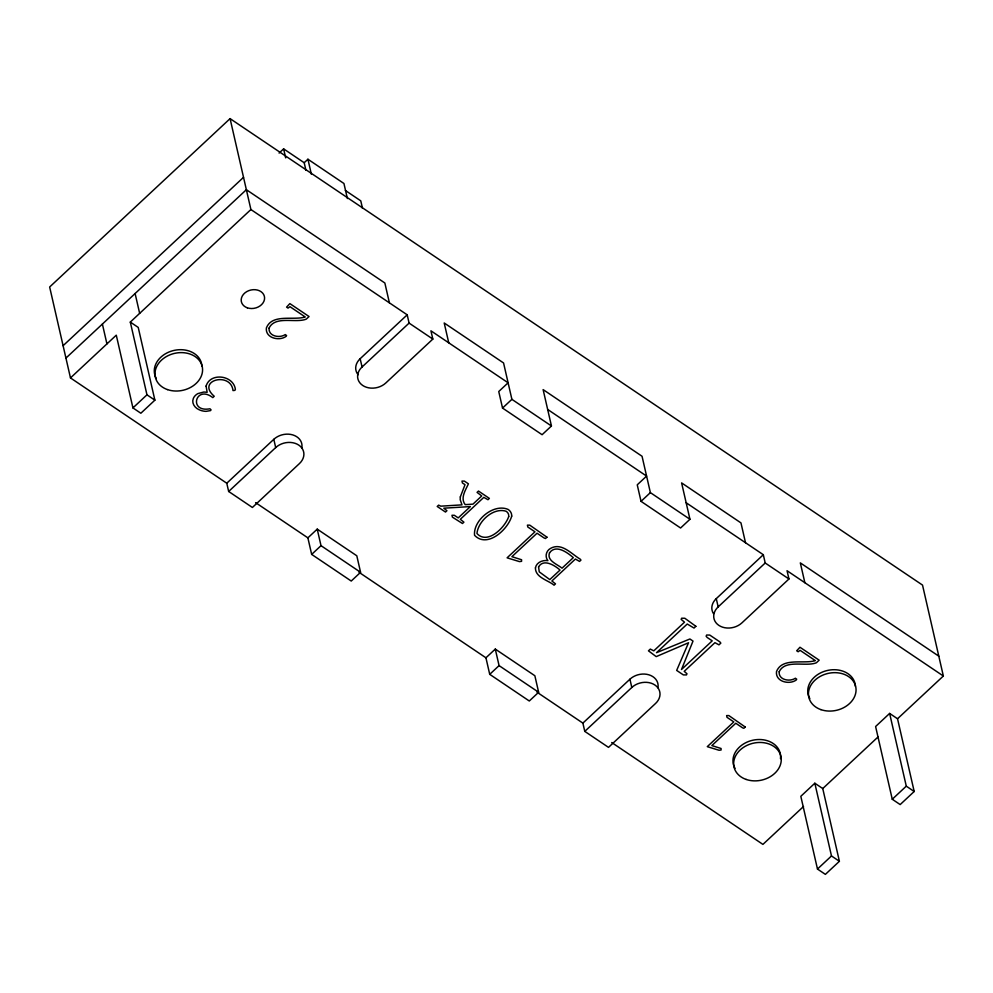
<?xml version="1.0" encoding="UTF-8"?>
<svg xmlns="http://www.w3.org/2000/svg" width="993" height="993" viewBox="0 0 993 993"><rect width="100%" height="100%" fill="white"/><g stroke="black" fill="none" stroke-linecap="round" stroke-linejoin="round"><path stroke-width="1.49" d="M897.535 718.758L889.629 713.433L875.603 726.516L892.26 799.253L900.179 804.578L914.193 791.495L897.535 718.758L943.35 676.01L922.522 585.088L230.078 118.626L49.65 287.002L70.478 377.923L226.764 483.219L228.663 491.473L252.396 507.473L299.439 463.57A16.496 12.971 -12.9 0 0 298.794 445.112A16.496 12.971 -12.9 0 0 275.694 447.582L228.663 491.473M63.093 345.701L243.533 177.325M279.095 153.096L283.613 148.863L304.193 162.728L305.918 170.262M65.935 358.088L246.363 189.7L384.85 282.993L389.393 302.828M70.478 377.923L116.28 335.175L132.938 407.912L140.857 413.237L154.883 400.154L138.226 327.417L130.306 322.092L250.906 209.535L230.078 118.626M304.193 162.728L307.929 159.24L343.938 183.494L347.389 198.55M132.938 407.912L146.964 394.817L130.306 322.092M226.764 483.219L273.807 439.316A16.496 12.971 -12.9 0 1 292.811 434.922A16.496 12.971 -12.9 0 1 301.835 447.855M358.125 374.771A16.496 12.971 -12.9 0 1 360.161 358.721L407.204 314.831L250.906 209.535M547.664 409.451L646.592 476.094L637.245 484.82L641.031 501.353L680.59 528.003L689.949 519.277L650.378 492.627L642.049 456.259L543.121 389.616L551.45 425.985L542.104 434.711L502.532 408.061L498.747 391.527L508.106 382.801L430.937 330.818L432.836 339.085L385.793 382.988A16.496 12.971 -12.9 0 1 362.706 385.458A16.496 12.971 -12.9 0 1 362.06 366.988L409.091 323.097L407.204 314.831M307.88 537.858L317.226 529.132L356.797 555.782L360.583 572.316L351.237 581.042L311.665 554.392L307.88 537.858L255.598 502.632M311.665 554.392L321.012 545.666L317.226 529.132M502.532 408.061L511.891 399.335L503.563 362.966L444.206 322.986L448.749 342.821M641.031 501.353L650.378 492.627M485.937 657.8L495.284 649.087L534.855 675.736L538.64 692.27L529.294 700.996L489.723 674.334L485.937 657.8L358.994 572.291M489.723 674.334L499.069 665.608L495.284 649.087M584.778 731.382L631.809 687.479A16.496 12.971 -12.9 0 1 654.908 685.009A16.496 12.971 -12.9 0 1 655.554 703.466L608.51 747.369L584.778 731.382L582.879 723.115L629.922 679.212A16.496 12.971 -12.9 0 1 648.925 674.818A16.496 12.971 -12.9 0 1 657.949 687.764M713.545 613.724A16.496 12.971 -12.9 0 1 716.276 598.63L763.319 554.727L686.163 502.756M943.35 676.01L787.052 570.727L788.951 578.981L741.908 622.884A16.496 12.971 -12.9 0 1 718.82 625.354A16.496 12.971 -12.9 0 1 718.162 606.897L765.206 562.994L763.319 554.727M814.831 783.229L800.817 796.312L817.475 869.049L825.382 874.374L839.408 861.291L822.75 788.554L814.831 783.229L831.489 855.954L839.408 861.291M803.536 806.49L762.922 844.398L611.713 742.528M822.75 788.554L878.321 736.694M817.475 869.049L831.489 855.954M892.26 799.253L906.286 786.158L889.629 713.433M345.341 190.445L360.769 200.847L362.495 208.356M938.807 656.174L800.321 562.882L804.864 582.717M409.091 323.097L432.836 339.085M765.206 562.994L788.951 578.981M511.891 399.335L551.45 425.985M906.286 786.158L914.193 791.495M146.964 394.817L154.883 400.154M321.012 545.666L360.583 572.316M499.069 665.608L538.64 692.27M536.99 692.195L582.879 723.115M745.507 542.737L740.964 522.901L681.608 482.908L689.949 519.277M716.276 598.63L718.162 606.897M629.922 679.212L631.809 687.479M360.161 358.721L362.06 366.988M307.929 159.24L311.38 174.296M283.613 148.863L285.686 157.887M273.807 439.316L275.694 447.582M135.11 293.531L139.653 313.366M102.391 324.066L106.934 343.901M735.043 768.371A24.043 18.929 -12.9 0 1 753.004 740.182A24.043 18.929 -12.9 0 1 780.473 758.677M156.348 378.532A24.043 18.929 -12.9 0 1 172.794 350.715A24.043 18.929 -12.9 0 1 201.902 366.343M809.829 698.575A24.043 18.929 -12.9 0 1 826.263 670.747A24.043 18.929 -12.9 0 1 855.383 686.374M206.085 386.103L207.152 392.285L203.801 392.024L197.892 393.6A10.389 8.18 -12.9 0 0 193.35 398.379C191.314 403.046 194.789 407.949 199.109 409.724A16.087 12.661 -12.9 0 0 206.047 411.35L210.653 410.581L211.012 409.761L209.957 408.781C188.037 412.815 195.683 384.279 212.8 397.61L214.227 396.257C195.695 380.232 230.984 371.27 232.995 390.572L234.931 390.348L235.366 389.343C233.616 375.205 210.231 372.102 206.085 386.103M535.438 567.884C535.227 577.541 548.21 580.21 554.057 585.187L555.497 583.859L551.885 580.992L575.394 559.059L579.54 561.417L580.955 560.089L580.173 559.109C571.608 554.168 561.715 542.178 550.693 548.322C546.138 550.594 544.623 556.614 547.875 560.648C542.786 559.841 536.394 562.323 535.438 567.884M269.066 328.137C268.234 336.366 279.703 338.414 285.264 334.591L286.555 335.522L286.22 336.279C279.405 341.48 265.094 338.129 266.385 327.963C272.045 313.403 293.531 320.677 305.236 316.978L289.993 306.713L288.02 308.103L286.567 307.135L289.857 303.61L309.046 316.531L306.278 319.113C295.802 323.47 275.111 315.277 269.066 328.137M779.182 671.777C778.351 680.006 789.82 682.054 795.368 678.231L796.671 679.162L796.336 679.92C789.522 685.12 775.21 681.769 776.501 671.603C782.149 657.043 803.635 664.317 815.34 660.618L800.11 650.353L798.124 651.743L796.684 650.775L799.973 647.25L819.163 660.171L816.395 662.753C805.919 667.122 785.215 658.918 779.182 671.777M460.33 496.91L460.193 499.702L461.981 504.854L440.818 506.169L438.633 505.139L437.205 506.467L445.497 512.053L446.924 510.725L443.821 508.193L470.347 506.579L458.22 517.899L454.372 515.305L451.976 515.268L452.398 517.142L462.477 523.497L463.905 522.157L460.305 519.302L483.814 497.356L487.96 499.715L489.375 498.399L478.477 491.051L477.062 492.379L481.729 495.954L472.953 504.146L465.196 504.643C460.02 498.039 465.68 490.033 468.411 483.814L464.389 481.108L461.981 481.071L462.415 482.946L465.022 484.708L460.33 496.91M538.566 566.891L539.249 571.856L549.799 579.589L560.027 570.044C554.864 565.464 543.63 558.314 538.566 566.891M511.718 516.087C507.982 529.505 487.24 548.62 474.555 535.289C473.003 520.518 493.509 503.091 508.118 509.434A11.544 9.086 -12.9 0 1 511.556 514.2L511.718 516.087M508.701 516.583C505.102 527.395 487.451 545.157 476.95 533.489C478.092 521.263 493.459 507.113 506.145 511.271A8.155 6.417 -12.9 0 1 508.701 516.583M549.514 552.853C546.498 560.747 557.532 564.334 562.026 568.182L573.309 557.656C567.611 552.704 555.919 543.916 549.514 552.853M695.87 626.31L694.033 628.048L687.23 624.026L656.51 652.686L689.912 638.983L693.015 641.081L681.483 669.518L712.204 640.845L707.177 637.469L706.135 636.19L706.644 635.036L709.747 635.061L719.801 641.838L720.831 643.116L718.969 644.842L714.923 642.682L684.214 671.342L686.97 673.775L686.461 674.93L683.358 674.905L676.667 670.412L688.546 642.744L656.212 656.621L648.454 650.825L650.316 649.087L653.791 650.849L684.5 622.189L681.161 619.371L681.67 618.217L684.81 618.254L695.87 626.31M546.944 537.176L545.529 538.504L544.189 538.032L537.039 533.216L511.891 556.688L521.573 559.742L521.573 561.33L519.451 561.604L507.088 557.83L534.954 531.814L527.804 526.998L527.407 525.136L529.778 525.16L546.944 537.176M745.222 727.013L743.869 728.279L742.59 727.832L735.788 723.252L711.857 745.582L721.067 748.486L721.079 750L719.056 750.261L707.277 746.662L733.802 721.911L727 717.331L726.615 715.568L728.874 715.581L745.222 727.013M820.926 709.635A24.043 18.929 -12.9 0 0 856.053 689.316A24.043 18.929 -12.9 0 0 819.759 676.655A24.043 18.929 -12.9 0 0 820.926 709.635M746.128 779.431A24.043 18.929 -12.9 0 0 781.255 759.111A24.043 18.929 -12.9 0 0 744.961 746.451A24.043 18.929 -12.9 0 0 746.128 779.431M167.445 389.591A24.043 18.929 -12.9 0 0 202.572 369.284A24.043 18.929 -12.9 0 0 166.278 356.611A24.043 18.929 -12.9 0 0 167.445 389.591M247.319 307.818A11.817 9.297 -12.9 0 0 264.585 297.838A11.817 9.297 -12.9 0 0 246.748 291.619A11.817 9.297 -12.9 0 0 247.319 307.818"/></g></svg>
